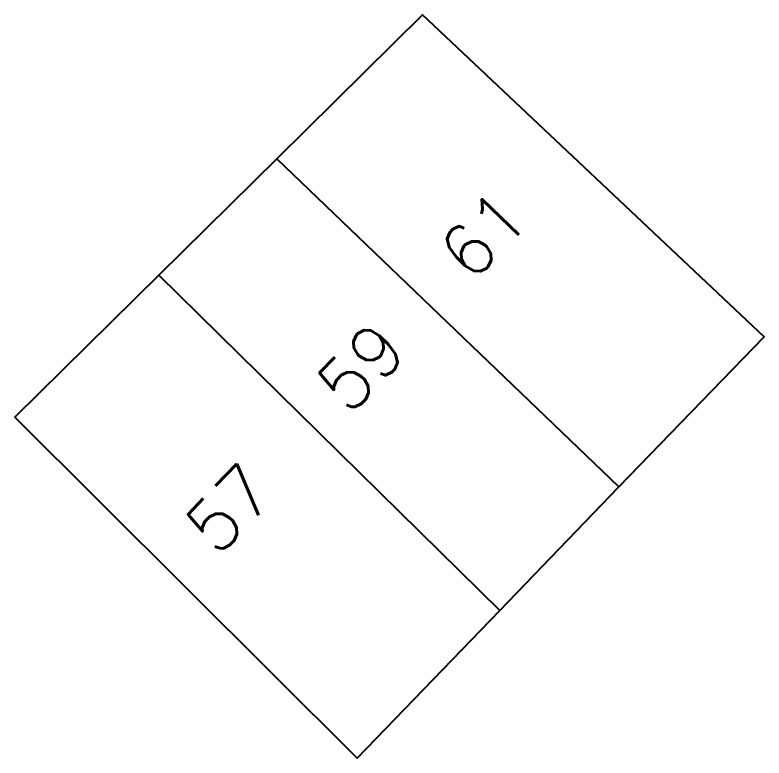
# Model space of a CAD drawing. Header units: millimetres. Extents: x 156980 to 157999, y 121028 to 121966.
# Drawn here: x 157646.21 to 157664.44, y 121412.14 to 121430.22 of the extents above; entities that cross this region are included whole.
import ezdxf

# ---------------------------------------------------------------- set-up
doc = ezdxf.new("R2010")
doc.units = ezdxf.units.MM
doc.layers.add('W0100', color=7, linetype='CONTINUOUS')
doc.layers.add('W0991', color=7, linetype='CONTINUOUS')
doc.styles.get("Standard").update_dxf_attribs({"font": 'romans.shx', "width": 0.85})

msp = doc.modelspace()

# ---------------------------------------------------------------- linework, layer by layer
at = {"layer": 'W0100', "color": 253, "flags": 128}
for points in [[(157654.541, 121412.143), (157658.011, 121415.735), (157660.911, 121418.737), (157664.441, 121422.391), (157656.127, 121430.221), (157652.58, 121426.721), (157649.713, 121423.891), (157646.21, 121420.434), (157654.541, 121412.143)], [(157660.911, 121418.737), (157652.58, 121426.721)], [(157658.011, 121415.735), (157649.713, 121423.891)]]:
    msp.add_lwpolyline(points, dxfattribs=at)

# ---------------------------------------------------------------- texts
at = {"layer": 'W0991', "color": 253}
for s, p in [('61', (157657.321, 121423.676)), ('59', (157654.338, 121420.451)), ('57', (157651.135, 121417.01))]:
    msp.add_text(s, height=1.25, rotation=45.9897, dxfattribs=at).set_placement(p)

doc.saveas('drawing.dxf')
